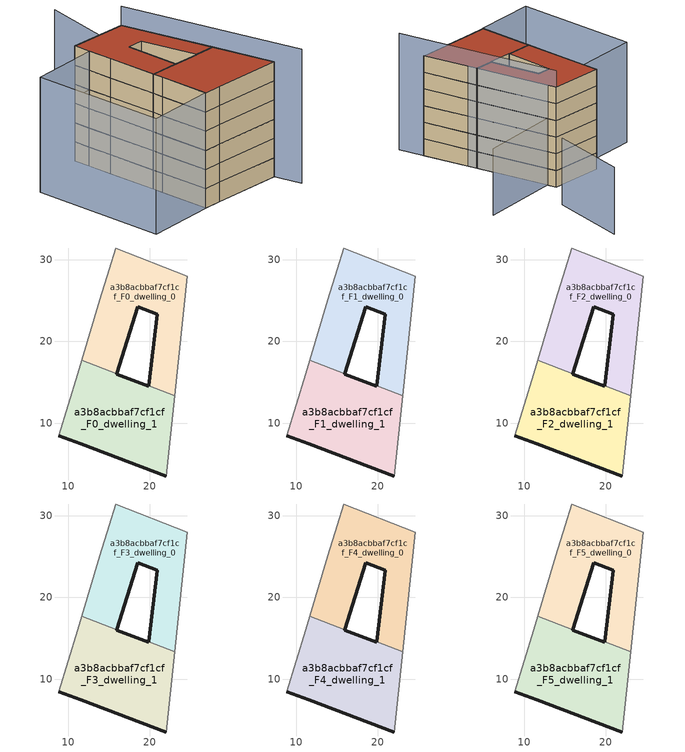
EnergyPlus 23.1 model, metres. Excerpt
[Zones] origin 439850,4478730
a3b8acbbaf7cf1cf_F0_dwelling_0
 floor ground (EU_floor_Construction): 23.04,13.37 24.59,27.97 15.82,31.43 15.02,28.83 13.9,25.12 11.66,17.68 15.96,16.05 18.53,24.23 20.9,23.34 19.9,14.56 z0
 wall outside (EU_wall_Construction): 19.9,14.56 20.9,23.34 18.53,24.23 15.96,16.05 z0:3
 wall adiabatic (EU_wall_Construction): 11.66,17.68 13.9,25.12 15.02,28.83 15.82,31.43 24.59,27.97 23.04,13.37 z0:3
 wall to a3b8acbbaf7cf1cf_F0_dwelling_1 (EU_wall_Construction): 23.04,13.37 19.9,14.56 / 15.96,16.05 11.66,17.68 z0:3
a3b8acbbaf7cf1cf_F0_dwelling_1
 floor ground (EU_floor_Construction): 22,3.55 23.04,13.37 19.9,14.56 19.89,14.51 15.95,16.02 15.96,16.05 11.66,17.68 11.17,16.05 8.86,8.49 11.56,7.5 z0
 wall outside (EU_wall_Construction): 22,3.55 11.56,7.5 8.86,8.49 / 15.96,16.05 15.95,16.02 19.89,14.51 19.9,14.56 z0:3
 wall adiabatic (EU_wall_Construction): 23.04,13.37 22,3.55 / 8.86,8.49 11.17,16.05 11.66,17.68 z0:3
a3b8acbbaf7cf1cf_F1_dwelling_0
 floor to a3b8acbbaf7cf1cf_F0_dwelling_0 (EU_floor_Construction): 23.04,13.37 24.59,27.97 15.82,31.43 15.02,28.83 13.9,25.12 11.66,17.68 15.96,16.05 18.53,24.23 20.9,23.34 19.9,14.56 z3
 wall outside (EU_wall_Construction): 19.9,14.56 20.9,23.34 18.53,24.23 15.96,16.05 z3:6
 wall adiabatic (EU_wall_Construction): 11.66,17.68 13.9,25.12 15.02,28.83 15.82,31.43 24.59,27.97 23.04,13.37 z3:6
 wall to a3b8acbbaf7cf1cf_F1_dwelling_1 (EU_wall_Construction): 23.04,13.37 19.9,14.56 / 15.96,16.05 11.66,17.68 z3:6
a3b8acbbaf7cf1cf_F1_dwelling_1
 floor to a3b8acbbaf7cf1cf_F0_dwelling_1 (EU_floor_Construction): 22,3.55 23.04,13.37 19.9,14.56 19.89,14.51 15.95,16.02 15.96,16.05 11.66,17.68 11.17,16.05 8.86,8.49 11.56,7.5 z3
 wall outside (EU_wall_Construction): 22,3.55 11.56,7.5 8.86,8.49 / 15.96,16.05 15.95,16.02 19.89,14.51 19.9,14.56 z3:6
 wall adiabatic (EU_wall_Construction): 23.04,13.37 22,3.55 / 8.86,8.49 11.17,16.05 11.66,17.68 z3:6
a3b8acbbaf7cf1cf_F2_dwelling_0
 floor to a3b8acbbaf7cf1cf_F1_dwelling_0 (EU_floor_Construction): 23.04,13.37 24.59,27.97 15.82,31.43 15.02,28.83 13.9,25.12 11.66,17.68 15.96,16.05 18.53,24.23 20.9,23.34 19.9,14.56 z6
 wall outside (EU_wall_Construction): 19.9,14.56 20.9,23.34 18.53,24.23 15.96,16.05 z6:9
 wall adiabatic (EU_wall_Construction): 11.66,17.68 13.9,25.12 15.02,28.83 15.82,31.43 24.59,27.97 23.04,13.37 z6:9
 wall to a3b8acbbaf7cf1cf_F2_dwelling_1 (EU_wall_Construction): 23.04,13.37 19.9,14.56 / 15.96,16.05 11.66,17.68 z6:9
a3b8acbbaf7cf1cf_F2_dwelling_1
 floor to a3b8acbbaf7cf1cf_F1_dwelling_1 (EU_floor_Construction): 22,3.55 23.04,13.37 19.9,14.56 19.89,14.51 15.95,16.02 15.96,16.05 11.66,17.68 11.17,16.05 8.86,8.49 11.56,7.5 z6
 wall outside (EU_wall_Construction): 22,3.55 11.56,7.5 8.86,8.49 / 15.96,16.05 15.95,16.02 19.89,14.51 19.9,14.56 z6:9
 wall adiabatic (EU_wall_Construction): 23.04,13.37 22,3.55 / 8.86,8.49 11.17,16.05 11.66,17.68 z6:9
a3b8acbbaf7cf1cf_F3_dwelling_0
 floor to a3b8acbbaf7cf1cf_F2_dwelling_0 (EU_floor_Construction): 23.04,13.37 24.59,27.97 15.82,31.43 15.02,28.83 13.9,25.12 11.66,17.68 15.96,16.05 18.53,24.23 20.9,23.34 19.9,14.56 z9
 wall outside (EU_wall_Construction): 19.9,14.56 20.9,23.34 18.53,24.23 15.96,16.05 z9:12
 wall adiabatic (EU_wall_Construction): 11.66,17.68 13.9,25.12 15.02,28.83 15.82,31.43 24.59,27.97 23.04,13.37 z9:12
 wall to a3b8acbbaf7cf1cf_F3_dwelling_1 (EU_wall_Construction): 23.04,13.37 19.9,14.56 / 15.96,16.05 11.66,17.68 z9:12
a3b8acbbaf7cf1cf_F3_dwelling_1
 floor to a3b8acbbaf7cf1cf_F2_dwelling_1 (EU_floor_Construction): 22,3.55 23.04,13.37 19.9,14.56 19.89,14.51 15.95,16.02 15.96,16.05 11.66,17.68 11.17,16.05 8.86,8.49 11.56,7.5 z9
 wall outside (EU_wall_Construction): 22,3.55 11.56,7.5 8.86,8.49 / 15.96,16.05 15.95,16.02 19.89,14.51 19.9,14.56 z9:12
 wall adiabatic (EU_wall_Construction): 23.04,13.37 22,3.55 / 8.86,8.49 11.17,16.05 11.66,17.68 z9:12
a3b8acbbaf7cf1cf_F4_dwelling_0
 floor to a3b8acbbaf7cf1cf_F3_dwelling_0 (EU_floor_Construction): 23.04,13.37 24.59,27.97 15.82,31.43 15.02,28.83 13.9,25.12 11.66,17.68 15.96,16.05 18.53,24.23 20.9,23.34 19.9,14.56 z12
 wall outside (EU_wall_Construction): 19.9,14.56 20.9,23.34 18.53,24.23 15.96,16.05 z12:15
 wall adiabatic (EU_wall_Construction): 11.66,17.68 13.9,25.12 15.02,28.83 15.82,31.43 24.59,27.97 23.04,13.37 z12:15
 wall to a3b8acbbaf7cf1cf_F4_dwelling_1 (EU_wall_Construction): 23.04,13.37 19.9,14.56 / 15.96,16.05 11.66,17.68 z12:15
a3b8acbbaf7cf1cf_F4_dwelling_1
 floor to a3b8acbbaf7cf1cf_F3_dwelling_1 (EU_floor_Construction): 22,3.55 23.04,13.37 19.9,14.56 19.89,14.51 15.95,16.02 15.96,16.05 11.66,17.68 11.17,16.05 8.86,8.49 11.56,7.5 z12
 wall outside (EU_wall_Construction): 22,3.55 11.56,7.5 8.86,8.49 / 15.96,16.05 15.95,16.02 19.89,14.51 19.9,14.56 z12:15
 wall adiabatic (EU_wall_Construction): 23.04,13.37 22,3.55 / 8.86,8.49 11.17,16.05 11.66,17.68 z12:15
a3b8acbbaf7cf1cf_F5_dwelling_0
 floor to a3b8acbbaf7cf1cf_F4_dwelling_0 (EU_floor_Construction): 23.04,13.37 24.59,27.97 15.82,31.43 15.02,28.83 13.9,25.12 11.66,17.68 15.96,16.05 18.53,24.23 20.9,23.34 19.9,14.56 z15
 wall outside (EU_wall_Construction): 19.9,14.56 20.9,23.34 18.53,24.23 15.96,16.05 z15:18
 wall adiabatic (EU_wall_Construction): 11.66,17.68 13.9,25.12 15.02,28.83 15.82,31.43 24.59,27.97 23.04,13.37 z15:18
 wall to a3b8acbbaf7cf1cf_F5_dwelling_1 (EU_wall_Construction): 23.04,13.37 19.9,14.56 / 15.96,16.05 11.66,17.68 z15:18
 roof outside (EU_roof_Construction): 24.59,27.97 23.04,13.37 19.9,14.56 20.9,23.34 18.53,24.23 15.96,16.05 11.66,17.68 13.9,25.12 15.02,28.83 15.82,31.43 z18
a3b8acbbaf7cf1cf_F5_dwelling_1
 floor to a3b8acbbaf7cf1cf_F4_dwelling_1 (EU_floor_Construction): 22,3.55 23.04,13.37 19.9,14.56 19.89,14.51 15.95,16.02 15.96,16.05 11.66,17.68 11.17,16.05 8.86,8.49 11.56,7.5 z15
 wall outside (EU_wall_Construction): 22,3.55 11.56,7.5 8.86,8.49 / 15.96,16.05 15.95,16.02 19.89,14.51 19.9,14.56 z15:18
 wall adiabatic (EU_wall_Construction): 23.04,13.37 22,3.55 / 8.86,8.49 11.17,16.05 11.66,17.68 z15:18
 roof outside (EU_roof_Construction): 23.04,13.37 22,3.55 11.56,7.5 8.86,8.49 11.17,16.05 11.66,17.68 15.96,16.05 15.95,16.02 19.89,14.51 19.9,14.56 z18
shading: 21.52,-0.93 24.59,27.97 z0:21; 30.21,31.45 37.09,43.42 / 38.16,22.62 4.49,31.65 z0:12; -1.59,11.67 4.58,31.99 / 4.58,31.99 15.05,28.82 / 15.05,28.82 8.88,8.49 / 8.88,8.49 -1.59,11.67 z0:18
[Building]
EU S2 Campaign: North Axis=0; Terrain=City; Solar Distribution=FullExterior
[Site:Location]
Madrid: Latitude=40.5; Longitude=-3.5; Time Zone=1; Elevation=609
[SizingPeriod:WeatherFileDays]
AnnualSizingPeriod: Begin Month=1; Begin Day of Month=1; End Month=12; End Day of Month=31; Day of Week for Start Day=Monday; Use Weather File Daylight Saving Period=No; Use Weather File Rain and Snow Indicators=No
[MATERIAL]
EU_InternalMass_Material: Roughness=MediumRough; Thickness=0.1; Conductivity=1; Density=1800; Specific Heat=900; Thermal Absorptance=0.9; Solar Absorptance=0.7; Visible Absorptance=0.7
[MATERIAL:NOMASS] Roughness=MediumRough; Thermal Absorptance=0.9; Solar Absorptance=0.7; Visible Absorptance=0.7
Name | Thermal Resistance
EU_wall_NoMass | 0.419739
EU_roof_NoMass | 0.352165
EU_floor_NoMass | 0.608284
[CONSTRUCTION]
EU_wall_Construction: EU_wall_NoMass
EU_roof_Construction: EU_roof_NoMass
EU_floor_Construction: EU_floor_NoMass
EU_InternalMass_Construction: EU_InternalMass_Material
[ZONE] Type=1; Multiplier=1; Ceiling Height=autocalculate; Floor Area=autocalculate; Part of Total Floor Area=Yes
Name | Volume
a3b8acbbaf7cf1cf_F0_dwelling_0; a3b8acbbaf7cf1cf_F1_dwelling_0; a3b8acbbaf7cf1cf_F2_dwelling_0; a3b8acbbaf7cf1cf_F3_dwelling_0; a3b8acbbaf7cf1cf_F4_dwelling_0; a3b8acbbaf7cf1cf_F5_dwelling_0 | 375.23
a3b8acbbaf7cf1cf_F0_dwelling_1 | 375.216
a3b8acbbaf7cf1cf_F1_dwelling_1; a3b8acbbaf7cf1cf_F2_dwelling_1; a3b8acbbaf7cf1cf_F3_dwelling_1; a3b8acbbaf7cf1cf_F4_dwelling_1; a3b8acbbaf7cf1cf_F5_dwelling_1 | 375.215
[INTERNALMASS] Construction=EU_InternalMass_Construction
Name | Zone or ZoneList | Surface Area
a3b8acbbaf7cf1cf_F0_dwelling_0_EU_InternalMass | a3b8acbbaf7cf1cf_F0_dwelling_0 | 125.077
a3b8acbbaf7cf1cf_F0_dwelling_1_EU_InternalMass | a3b8acbbaf7cf1cf_F0_dwelling_1 | 125.072
a3b8acbbaf7cf1cf_F1_dwelling_0_EU_InternalMass | a3b8acbbaf7cf1cf_F1_dwelling_0 | 125.077
a3b8acbbaf7cf1cf_F1_dwelling_1_EU_InternalMass | a3b8acbbaf7cf1cf_F1_dwelling_1 | 125.072
a3b8acbbaf7cf1cf_F2_dwelling_0_EU_InternalMass | a3b8acbbaf7cf1cf_F2_dwelling_0 | 125.077
a3b8acbbaf7cf1cf_F2_dwelling_1_EU_InternalMass | a3b8acbbaf7cf1cf_F2_dwelling_1 | 125.072
a3b8acbbaf7cf1cf_F3_dwelling_0_EU_InternalMass | a3b8acbbaf7cf1cf_F3_dwelling_0 | 125.077
a3b8acbbaf7cf1cf_F3_dwelling_1_EU_InternalMass | a3b8acbbaf7cf1cf_F3_dwelling_1 | 125.072
a3b8acbbaf7cf1cf_F4_dwelling_0_EU_InternalMass | a3b8acbbaf7cf1cf_F4_dwelling_0 | 125.077
a3b8acbbaf7cf1cf_F4_dwelling_1_EU_InternalMass | a3b8acbbaf7cf1cf_F4_dwelling_1 | 125.072
a3b8acbbaf7cf1cf_F5_dwelling_0_EU_InternalMass | a3b8acbbaf7cf1cf_F5_dwelling_0 | 125.077
a3b8acbbaf7cf1cf_F5_dwelling_1_EU_InternalMass | a3b8acbbaf7cf1cf_F5_dwelling_1 | 125.072
[OTHEREQUIPMENT] Fuel Type=Electricity; Design Level Calculation Method=Watts/Area; Power per Zone Floor Area=1; Fraction Latent=0; Fraction Radiant=0; Fraction Lost=0; Carbon Dioxide Generation Rate=0; EndUse Subcategory=EU_Step8_InternalGains
Name | Zone or ZoneList or Space or SpaceList | Schedule
EU_Step8_InternalGain_a3b8acbbaf7cf1cf_F0_dwelling_0_f000 | a3b8acbbaf7cf1cf_F0_dwelling_0 | EU_Step8_GainSchedule_a3b8acbbaf7cf1cf_F0_dwelling_0_f000
EU_Step8_InternalGain_a3b8acbbaf7cf1cf_F0_dwelling_1_f000 | a3b8acbbaf7cf1cf_F0_dwelling_1 | EU_Step8_GainSchedule_a3b8acbbaf7cf1cf_F0_dwelling_1_f000
EU_Step8_InternalGain_a3b8acbbaf7cf1cf_F1_dwelling_0_f000 | a3b8acbbaf7cf1cf_F1_dwelling_0 | EU_Step8_GainSchedule_a3b8acbbaf7cf1cf_F1_dwelling_0_f000
EU_Step8_InternalGain_a3b8acbbaf7cf1cf_F1_dwelling_1_f000 | a3b8acbbaf7cf1cf_F1_dwelling_1 | EU_Step8_GainSchedule_a3b8acbbaf7cf1cf_F1_dwelling_1_f000
EU_Step8_InternalGain_a3b8acbbaf7cf1cf_F2_dwelling_0_f000 | a3b8acbbaf7cf1cf_F2_dwelling_0 | EU_Step8_GainSchedule_a3b8acbbaf7cf1cf_F2_dwelling_0_f000
EU_Step8_InternalGain_a3b8acbbaf7cf1cf_F2_dwelling_1_f000 | a3b8acbbaf7cf1cf_F2_dwelling_1 | EU_Step8_GainSchedule_a3b8acbbaf7cf1cf_F2_dwelling_1_f000
EU_Step8_InternalGain_a3b8acbbaf7cf1cf_F3_dwelling_0_f000 | a3b8acbbaf7cf1cf_F3_dwelling_0 | EU_Step8_GainSchedule_a3b8acbbaf7cf1cf_F3_dwelling_0_f000
EU_Step8_InternalGain_a3b8acbbaf7cf1cf_F3_dwelling_1_f000 | a3b8acbbaf7cf1cf_F3_dwelling_1 | EU_Step8_GainSchedule_a3b8acbbaf7cf1cf_F3_dwelling_1_f000
EU_Step8_InternalGain_a3b8acbbaf7cf1cf_F4_dwelling_0_f000 | a3b8acbbaf7cf1cf_F4_dwelling_0 | EU_Step8_GainSchedule_a3b8acbbaf7cf1cf_F4_dwelling_0_f000
EU_Step8_InternalGain_a3b8acbbaf7cf1cf_F4_dwelling_1_f000 | a3b8acbbaf7cf1cf_F4_dwelling_1 | EU_Step8_GainSchedule_a3b8acbbaf7cf1cf_F4_dwelling_1_f000
EU_Step8_InternalGain_a3b8acbbaf7cf1cf_F5_dwelling_0_f000 | a3b8acbbaf7cf1cf_F5_dwelling_0 | EU_Step8_GainSchedule_a3b8acbbaf7cf1cf_F5_dwelling_0_f000
EU_Step8_InternalGain_a3b8acbbaf7cf1cf_F5_dwelling_1_f000 | a3b8acbbaf7cf1cf_F5_dwelling_1 | EU_Step8_GainSchedule_a3b8acbbaf7cf1cf_F5_dwelling_1_f000
[ZONEVENTILATION:DESIGNFLOWRATE] Schedule=EU_AlwaysOn; Design Flow Rate Calculation Method=AirChanges/Hour; Air Changes per Hour=0.703302; Ventilation Type=Natural; Fan Pressure Rise=0; Fan Total Efficiency=1; Constant Term Coefficient=1; Temperature Term Coefficient=0; Velocity Term Coefficient=0; Velocity Squared Term Coefficient=0; Minimum Indoor Temperature=-100; Maximum Indoor Temperature=100; Delta Temperature=-100; Minimum Outdoor Temperature=-100; Maximum Outdoor Temperature=100; Maximum Wind Speed=40
Name | Zone or ZoneList or Space or SpaceList
EU_ConstantAir_a3b8acbbaf7cf1cf_F0_dwelling_0 | a3b8acbbaf7cf1cf_F0_dwelling_0
EU_ConstantAir_a3b8acbbaf7cf1cf_F0_dwelling_1 | a3b8acbbaf7cf1cf_F0_dwelling_1
EU_ConstantAir_a3b8acbbaf7cf1cf_F1_dwelling_0 | a3b8acbbaf7cf1cf_F1_dwelling_0
EU_ConstantAir_a3b8acbbaf7cf1cf_F1_dwelling_1 | a3b8acbbaf7cf1cf_F1_dwelling_1
EU_ConstantAir_a3b8acbbaf7cf1cf_F2_dwelling_0 | a3b8acbbaf7cf1cf_F2_dwelling_0
EU_ConstantAir_a3b8acbbaf7cf1cf_F2_dwelling_1 | a3b8acbbaf7cf1cf_F2_dwelling_1
EU_ConstantAir_a3b8acbbaf7cf1cf_F3_dwelling_0 | a3b8acbbaf7cf1cf_F3_dwelling_0
EU_ConstantAir_a3b8acbbaf7cf1cf_F3_dwelling_1 | a3b8acbbaf7cf1cf_F3_dwelling_1
EU_ConstantAir_a3b8acbbaf7cf1cf_F4_dwelling_0 | a3b8acbbaf7cf1cf_F4_dwelling_0
EU_ConstantAir_a3b8acbbaf7cf1cf_F4_dwelling_1 | a3b8acbbaf7cf1cf_F4_dwelling_1
EU_ConstantAir_a3b8acbbaf7cf1cf_F5_dwelling_0 | a3b8acbbaf7cf1cf_F5_dwelling_0
EU_ConstantAir_a3b8acbbaf7cf1cf_F5_dwelling_1 | a3b8acbbaf7cf1cf_F5_dwelling_1
[HVACTEMPLATE:THERMOSTAT] Constant Heating Setpoint=20; Constant Cooling Setpoint=50
EU_HeatOnly_a3b8acbbaf7cf1cf_F0_dwelling_0; EU_HeatOnly_a3b8acbbaf7cf1cf_F0_dwelling_1; EU_HeatOnly_a3b8acbbaf7cf1cf_F1_dwelling_0; EU_HeatOnly_a3b8acbbaf7cf1cf_F1_dwelling_1; EU_HeatOnly_a3b8acbbaf7cf1cf_F2_dwelling_0; EU_HeatOnly_a3b8acbbaf7cf1cf_F2_dwelling_1; EU_HeatOnly_a3b8acbbaf7cf1cf_F3_dwelling_0; EU_HeatOnly_a3b8acbbaf7cf1cf_F3_dwelling_1; EU_HeatOnly_a3b8acbbaf7cf1cf_F4_dwelling_0; EU_HeatOnly_a3b8acbbaf7cf1cf_F4_dwelling_1; EU_HeatOnly_a3b8acbbaf7cf1cf_F5_dwelling_0; EU_HeatOnly_a3b8acbbaf7cf1cf_F5_dwelling_1
[HVACTEMPLATE:ZONE:IDEALLOADSAIRSYSTEM] System Availability Schedule=EU_AlwaysOn; Maximum Heating Supply Air Temperature=50; Minimum Cooling Supply Air Temperature=13; Maximum Heating Supply Air Humidity Ratio=0.0156; Minimum Cooling Supply Air Humidity Ratio=0.0077; Heating Limit=NoLimit; Cooling Limit=NoLimit; Heating Availability Schedule=EU_AlwaysOn; Cooling Availability Schedule=EU_CoolingOff; Dehumidification Control Type=ConstantSensibleHeatRatio; Cooling Sensible Heat Ratio=0.7; Dehumidification Setpoint=60; Humidification Control Type=None; Humidification Setpoint=30; Outdoor Air Method=None; Outdoor Air Flow Rate per Person=0.00944; Outdoor Air Flow Rate per Zone Floor Area=0; Outdoor Air Flow Rate per Zone=0; Demand Controlled Ventilation Type=None; Outdoor Air Economizer Type=NoEconomizer; Heat Recovery Type=None; Sensible Heat Recovery Effectiveness=0.7; Latent Heat Recovery Effectiveness=0.65
Name | Template Thermostat
a3b8acbbaf7cf1cf_F0_dwelling_0 | EU_HeatOnly_a3b8acbbaf7cf1cf_F0_dwelling_0
a3b8acbbaf7cf1cf_F0_dwelling_1 | EU_HeatOnly_a3b8acbbaf7cf1cf_F0_dwelling_1
a3b8acbbaf7cf1cf_F1_dwelling_0 | EU_HeatOnly_a3b8acbbaf7cf1cf_F1_dwelling_0
a3b8acbbaf7cf1cf_F1_dwelling_1 | EU_HeatOnly_a3b8acbbaf7cf1cf_F1_dwelling_1
a3b8acbbaf7cf1cf_F2_dwelling_0 | EU_HeatOnly_a3b8acbbaf7cf1cf_F2_dwelling_0
a3b8acbbaf7cf1cf_F2_dwelling_1 | EU_HeatOnly_a3b8acbbaf7cf1cf_F2_dwelling_1
a3b8acbbaf7cf1cf_F3_dwelling_0 | EU_HeatOnly_a3b8acbbaf7cf1cf_F3_dwelling_0
a3b8acbbaf7cf1cf_F3_dwelling_1 | EU_HeatOnly_a3b8acbbaf7cf1cf_F3_dwelling_1
a3b8acbbaf7cf1cf_F4_dwelling_0 | EU_HeatOnly_a3b8acbbaf7cf1cf_F4_dwelling_0
a3b8acbbaf7cf1cf_F4_dwelling_1 | EU_HeatOnly_a3b8acbbaf7cf1cf_F4_dwelling_1
a3b8acbbaf7cf1cf_F5_dwelling_0 | EU_HeatOnly_a3b8acbbaf7cf1cf_F5_dwelling_0
a3b8acbbaf7cf1cf_F5_dwelling_1 | EU_HeatOnly_a3b8acbbaf7cf1cf_F5_dwelling_1
[SIZING:ZONE] Zone Cooling Design Supply Air Temperature Input Method=SupplyAirTemperature; Zone Cooling Design Supply Air Temperature=13; Zone Heating Design Supply Air Temperature Input Method=SupplyAirTemperature; Zone Heating Design Supply Air Temperature=50; Zone Cooling Design Supply Air Humidity Ratio=0.008; Zone Heating Design Supply Air Humidity Ratio=0.008; Cooling Design Air Flow Method=DesignDay; Cooling Design Air Flow Rate=0; Cooling Minimum Air Flow per Zone Floor Area=0.000762; Cooling Minimum Air Flow=0; Cooling Minimum Air Flow Fraction=0.2; Heating Design Air Flow Method=DesignDay; Heating Design Air Flow Rate=0; Heating Maximum Air Flow per Zone Floor Area=0.002032; Heating Maximum Air Flow=0.141576; Heating Maximum Air Flow Fraction=0.3; Account for Dedicated Outdoor Air System=No; Dedicated Outdoor Air System Control Strategy=NeutralSupplyAir; Dedicated Outdoor Air Low Setpoint Temperature for Design=autosize; Dedicated Outdoor Air High Setpoint Temperature for Design=autosize; Zone Load Sizing Method=Sensible Load Only No Latent Load; Zone Latent Cooling Design Supply Air Humidity Ratio Input Method=HumidityRatioDifference; Zone Cooling Design Supply Air Humidity Ratio Difference=0.005; Zone Latent Heating Design Supply Air Humidity Ratio Input Method=HumidityRatioDifference; Zone Humidification Design Supply Air Humidity Ratio Difference=0.005
a3b8acbbaf7cf1cf_F0_dwelling_0; a3b8acbbaf7cf1cf_F0_dwelling_1; a3b8acbbaf7cf1cf_F1_dwelling_0; a3b8acbbaf7cf1cf_F1_dwelling_1; a3b8acbbaf7cf1cf_F2_dwelling_0; a3b8acbbaf7cf1cf_F2_dwelling_1; a3b8acbbaf7cf1cf_F3_dwelling_0; a3b8acbbaf7cf1cf_F3_dwelling_1; a3b8acbbaf7cf1cf_F4_dwelling_0; a3b8acbbaf7cf1cf_F4_dwelling_1; a3b8acbbaf7cf1cf_F5_dwelling_0; a3b8acbbaf7cf1cf_F5_dwelling_1
[SCHEDULE:CONSTANT]
Name | Hourly Value
EU_AlwaysOn | 1
EU_CoolingOff | 0
[SCHEDULE:FILE] Column Number=1; Rows to Skip at Top=0; Number of Hours of Data=8760; Column Separator=Comma; Interpolate to Timestep=No; Minutes per Item=60; Adjust Schedule for Daylight Savings=Yes
Name | File
EU_Step8_GainSchedule_a3b8acbbaf7cf1cf_F0_dwelling_0_f000 | ../../schedules/a3b8acbbaf7cf1cf/a3b8acbbaf7cf1cf_F0_dwelling_0_f000_gain.csv
EU_Step8_GainSchedule_a3b8acbbaf7cf1cf_F0_dwelling_1_f000 | ../../schedules/a3b8acbbaf7cf1cf/a3b8acbbaf7cf1cf_F0_dwelling_1_f000_gain.csv
EU_Step8_GainSchedule_a3b8acbbaf7cf1cf_F1_dwelling_0_f000 | ../../schedules/a3b8acbbaf7cf1cf/a3b8acbbaf7cf1cf_F1_dwelling_0_f000_gain.csv
EU_Step8_GainSchedule_a3b8acbbaf7cf1cf_F1_dwelling_1_f000 | ../../schedules/a3b8acbbaf7cf1cf/a3b8acbbaf7cf1cf_F1_dwelling_1_f000_gain.csv
EU_Step8_GainSchedule_a3b8acbbaf7cf1cf_F2_dwelling_0_f000 | ../../schedules/a3b8acbbaf7cf1cf/a3b8acbbaf7cf1cf_F2_dwelling_0_f000_gain.csv
EU_Step8_GainSchedule_a3b8acbbaf7cf1cf_F2_dwelling_1_f000 | ../../schedules/a3b8acbbaf7cf1cf/a3b8acbbaf7cf1cf_F2_dwelling_1_f000_gain.csv
EU_Step8_GainSchedule_a3b8acbbaf7cf1cf_F3_dwelling_0_f000 | ../../schedules/a3b8acbbaf7cf1cf/a3b8acbbaf7cf1cf_F3_dwelling_0_f000_gain.csv
EU_Step8_GainSchedule_a3b8acbbaf7cf1cf_F3_dwelling_1_f000 | ../../schedules/a3b8acbbaf7cf1cf/a3b8acbbaf7cf1cf_F3_dwelling_1_f000_gain.csv
EU_Step8_GainSchedule_a3b8acbbaf7cf1cf_F4_dwelling_0_f000 | ../../schedules/a3b8acbbaf7cf1cf/a3b8acbbaf7cf1cf_F4_dwelling_0_f000_gain.csv
EU_Step8_GainSchedule_a3b8acbbaf7cf1cf_F4_dwelling_1_f000 | ../../schedules/a3b8acbbaf7cf1cf/a3b8acbbaf7cf1cf_F4_dwelling_1_f000_gain.csv
EU_Step8_GainSchedule_a3b8acbbaf7cf1cf_F5_dwelling_0_f000 | ../../schedules/a3b8acbbaf7cf1cf/a3b8acbbaf7cf1cf_F5_dwelling_0_f000_gain.csv
EU_Step8_GainSchedule_a3b8acbbaf7cf1cf_F5_dwelling_1_f000 | ../../schedules/a3b8acbbaf7cf1cf/a3b8acbbaf7cf1cf_F5_dwelling_1_f000_gain.csv
